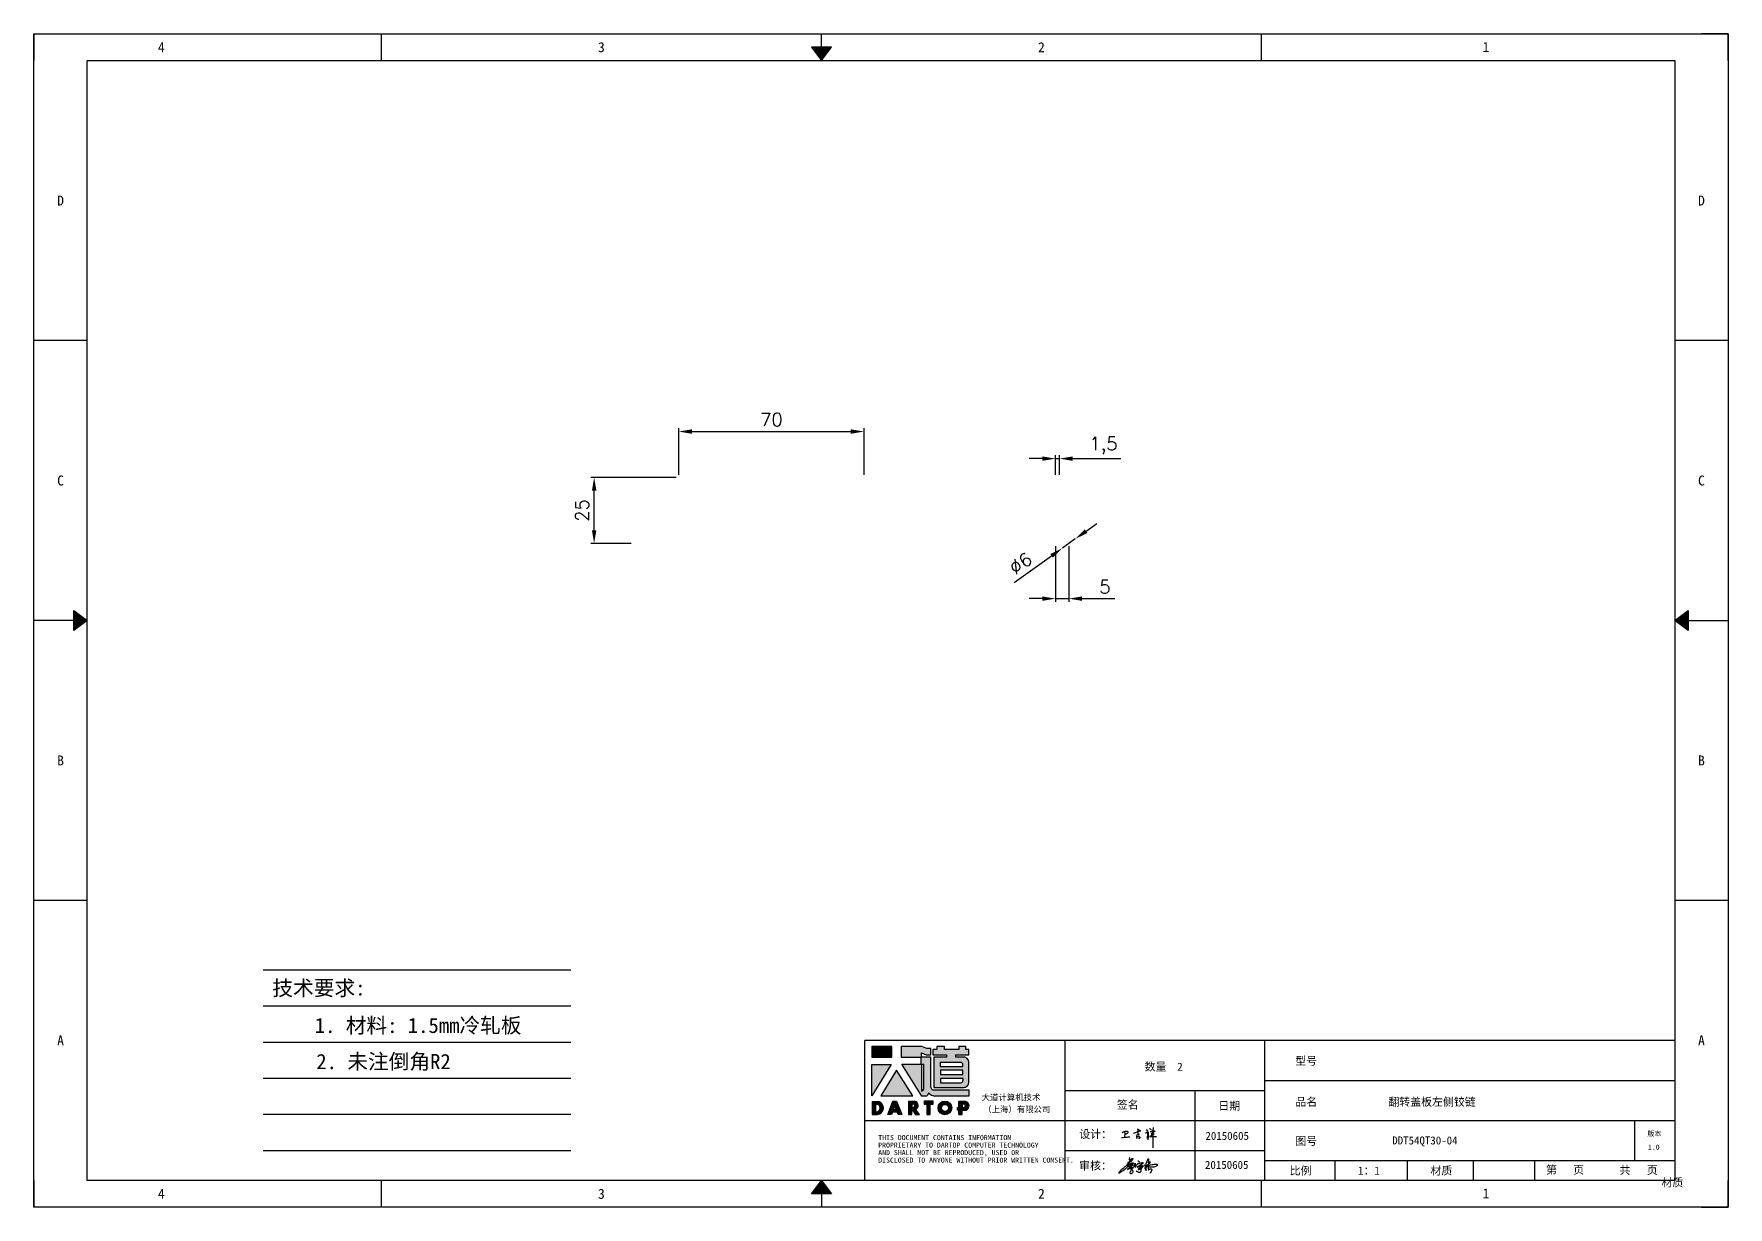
# Model space of a CAD drawing. Header units: millimetres. Extents: x 25928 to 50356, y -44172 to 20163.
# Drawn here: x 36509 to 37149, y -24390 to -23947 of the extents above; entities that cross this region are included whole.
import ezdxf
from ezdxf.enums import TextEntityAlignment as Align

# ---------------------------------------------------------------- set-up
doc = ezdxf.new("R2010")
doc.units = ezdxf.units.MM
doc.linetypes.add('DOT', pattern=[0.25, 0, -0.25])
doc.layers.add('4', color=7, linetype='Continuous')
doc.layers.add('print', color=30, linetype='Continuous')
doc.layers.add('dim', color=2, linetype='Continuous', lineweight=9)
doc.styles.add('Dartop', font='')
doc.styles.add('HZ', font='')
doc.styles.add('hzHT', font='simhei.ttf')
doc.styles.get("Standard").update_dxf_attribs({"font": 'txt', "bigfont": 'gbcbig.shx'})
doc.styles.get('Dartop').set_extended_font_data('FangSong_GB2312')
doc.styles.get('HZ').set_extended_font_data('SimSun')
doc.dimstyles.new('small', dxfattribs={"dimtxt": 5, "dimasz": 5, "dimexe": 1.25, "dimexo": 1, "dimgap": 2, "dimtad": 1, "dimtxsty": 'Standard', "dimcen": 2.5, "dimadec": 0, "dimazin": 0, "dimtfac": 1, "dimtmove": 0, "dimatfit": 3, "dimfxl": 0, "dimarcsym": 0})

# ---------------------------------------------------------------- blocks, each defined once
blk = doc.blocks.new('*D931')
at = {"layer": 'Defpoints', "color": 0}
for p in [(36897.37, -24141.26, 331.73), (36902.24, -24137.76, 331.73)]:
    blk.add_point(p, dxfattribs=at)
at = {"layer": 'dim', "color": 0, "lineweight": -2}
for p, q in [((36906.31, -24134.85), (36910.37, -24131.94)), ((36902.24, -24137.76), (36897.37, -24141.26)), ((36879.21, -24154.27), (36893.3, -24144.17))]:
    blk.add_line(p, q, dxfattribs=at)
at = {"layer": 'dim', "color": 0}
for points in [[(36905.82, -24134.17), (36906.79, -24135.53), (36902.24, -24137.76)], [(36892.82, -24143.49), (36893.79, -24144.85), (36897.37, -24141.26)]]:
    blk.add_solid(points, dxfattribs=at)
at = {"layer": 'dim', "color": 0, "insert": (36881.6, -24147.02), "char_height": 5, "attachment_point": 5, "rotation": 35.62303}
blk.add_mtext('∅6', dxfattribs=at)
blk = doc.blocks.new('*D932')
at = {"layer": 'Defpoints', "color": 0}
for p in [(36720.53, -24114.51), (36752.47, -24114.51, -10.8), (36735.47, -24139.51, -7.3)]:
    blk.add_point(p, dxfattribs=at)
at = {"layer": 'dim', "color": 0, "lineweight": -2}
for p, q in [((36751.47, -24114.51), (36719.28, -24114.51)), ((36720.53, -24134.51), (36720.53, -24119.51)), ((36734.47, -24139.51), (36719.28, -24139.51))]:
    blk.add_line(p, q, dxfattribs=at)
at = {"layer": 'dim', "color": 0}
for points in [[(36719.7, -24119.51), (36721.36, -24119.51), (36720.53, -24114.51)], [(36719.7, -24134.51), (36721.36, -24134.51), (36720.53, -24139.51)]]:
    blk.add_solid(points, dxfattribs=at)
at = {"layer": 'dim', "color": 0, "insert": (36716.03, -24127.01), "char_height": 5, "attachment_point": 5, "rotation": 90}
blk.add_mtext('25', dxfattribs=at)
blk = doc.blocks.new('*D933')
at = {"layer": 'Defpoints', "color": 0}
for p in [(36896.3, -24107.44), (36894.8, -24114.51, 248.73), (36896.3, -24114.51, 248.73)]:
    blk.add_point(p, dxfattribs=at)
at = {"layer": 'dim', "color": 0, "lineweight": -2}
for p, q in [((36889.8, -24107.44), (36884.8, -24107.44)), ((36894.8, -24113.51), (36894.8, -24106.19)), ((36894.8, -24107.44), (36896.3, -24107.44)), ((36896.3, -24113.51), (36896.3, -24106.19)), ((36901.3, -24107.44), (36919.47, -24107.44))]:
    blk.add_line(p, q, dxfattribs=at)
at = {"layer": 'dim', "color": 0}
for points in [[(36889.8, -24106.61), (36889.8, -24108.28), (36894.8, -24107.44)], [(36901.3, -24106.61), (36901.3, -24108.28), (36896.3, -24107.44)]]:
    blk.add_solid(points, dxfattribs=at)
at = {"layer": 'dim', "color": 0, "insert": (36912.89, -24102.53), "char_height": 5, "attachment_point": 5}
blk.add_mtext('1,5', dxfattribs=at)
blk = doc.blocks.new('*U862')
at = {"color": 254, "linetype": 'Continuous', "extrusion": (0, 0, -1)}
for points in [[(-17, 0.333), (-16.812, 0.25), (-17, 0.5)], [(-17, 0.333), (-17.188, 0.25), (-16.812, 0.25)], [(-17, 0.333), (-17, 0.5), (-17.188, 0.25)]]:
    blk.add_solid(points, dxfattribs=at)
blk = doc.blocks.new('*U861')
at = {"color": 254, "linetype": 'Continuous', "extrusion": (0, 0, -1)}
for points in [[(-33.167, 11), (-33, 11), (-33.25, 11.188)], [(-33.167, 11), (-33.25, 11.188), (-33.25, 10.812)], [(-33.167, 11), (-33.25, 10.812), (-33, 11)]]:
    blk.add_solid(points, dxfattribs=at)
blk = doc.blocks.new('*U863')
at = {"color": 254, "linetype": 'Continuous'}
for points in [[(17, 21.667), (17.188, 21.75), (16.812, 21.75)], [(17, 21.667), (16.812, 21.75), (17, 21.5)], [(17, 21.667), (17, 21.5), (17.188, 21.75)]]:
    blk.add_solid(points, dxfattribs=at)
blk = doc.blocks.new('*U860')
at = {"color": 254, "linetype": 'Continuous', "extrusion": (0, 0, -1)}
for points in [[(-0.833, 11), (-0.75, 10.812), (-0.75, 11.188)], [(-0.833, 11), (-0.75, 11.188), (-1, 11)], [(-0.833, 11), (-1, 11), (-0.75, 10.812)]]:
    blk.add_solid(points, dxfattribs=at)
blk = doc.blocks.new('dadao')
for p, q in [((48, 19.2), (44.9, 10.4)), ((44.9, 10.4), (51.2, 10.4)), ((51.2, 10.4), (48, 19.2))]:
    blk.add_line(p, q)
for points in [[(41.8, 121.6), (41.8, 143.7), (-0.4, 143.7), (-0.4, 121.6), (41.8, 121.6)], [(104.8, 122), (104.8, 130.3), (114.1, 126.3), (124.2, 126.3), (124.2, 139.6), (115.9, 139.6), (105.1, 143.9), (61.5, 143.9)], [(61.7, 144), (61.7, 121.3), (103.9, 121.3)], [(113.4, 38.7), (105.1, 38.7), (63, 106.5), (103.9, 106.5), (103.9, 120.9), (103.9, 121.3)], [(109.7, 53.6), (109.7, 106.2), (104.3, 106.2), (104.3, 50.4), (106.6, 50.4)], [(144.6, 94.4), (144.6, 84.8), (192, 84.8), (192, 94.1), (144.9, 94.1)], [(120.2, 45), (119.5, 45), (119.5, 44.6)], [(0, 28), (0, 0), (11.8, 0)], [(0.1, 28), (14, 28)], [(7.1, 21.8), (7.1, 6.1), (12, 6.1)], [(7.1, 21.8), (11.4, 21.8)], [(76.8, 28.2), (76.8, 0), (84.1, 0), (84.1, 11.1), (91.6, -0.1), (100.3, -0.1), (91.7, 11.1)], [(76.8, 28.2), (90.6, 28.2)], [(84, 22.7), (84, 15.3), (87.2, 15.3)], [(84, 22.7), (87.3, 22.7)], [(183.7, 0), (183.7, 9.6), (180.6, 9.6), (180.6, 14.9), (183.8, 14.9), (183.8, 28.1), (196.1, 28.1), (196.5, 28.1)], [(183.7, 0), (190.9, 0), (190.9, 9.6), (198.8, 9.6)], [(194.9, 22.3), (190.8, 22.3), (190.8, 15), (194.4, 15)]]:
    blk.add_lwpolyline(points)
blk.add_lwpolyline([(137.1, 144.2), (137.1, 137.9), (128.3, 137.9), (128.3, 126.5), (157.3, 126.5), (157.3, 121.5), (130.3, 121.5), (130.3, 57.5), (194.4, 57.5, 0.414214), (204.4, 67.5), (204.4, 111.3, 0.414214), (194.4, 121.3), (177.5, 121.3), (177.5, 126.3), (204.7, 126.3), (204.7, 137.7), (198.2, 137.7), (198.2, 143.9), (183.3, 143.9), (183.3, 138), (153, 138), (153, 144.2), (137.1, 144.2)], format="xyb", close=True)
for points in [[(104.8, 122), (123.4, 122), (123.4, 60, 0.414214), (131.4, 52), (204.8, 52), (204.8, 39.1), (131.7, 39.1)], [(144.3, 110.8), (144.3, 101.8), (192.3, 101.8), (192.3, 105.5, 0.414214), (187.3, 110.5), (144.3, 110.5)], [(144.6, 77), (144.6, 67.5), (187.6, 67.5, 0.414214), (192.6, 72.5), (192.6, 76.4), (144.6, 76.4)]]:
    blk.add_lwpolyline(points, format="xyb")
for points in [[(-0.3, 106.2), (40.4, 106.2), (-0.3, 39.7), (-0.3, 106.2)], [(51.7, 94.1), (18.4, 39.3), (86.2, 39.3)], [(43.8, 28.2), (51.8, 28.2), (62.6, -0.1), (55, -0.1), (53.2, 5), (42.9, 5), (41.1, 0), (33.6, 0)], [(110, 28.1), (110, 21.9), (116, 21.9), (116, -0.1), (123.2, -0.1), (123.2, 22), (129.2, 22), (129.2, 28.1), (110, 28.1)]]:
    blk.add_lwpolyline(points, close=True)
for radius in [14.5, 7.44]:
    blk.add_circle((154.2, 14.2), radius)
for centre, radius, start, end in [((99.2, 60.7), 12.6, 305.6399, 325.969), ((111.6, 46.7), 8.19, 282.9811, 347.6627), ((136, 61.7), 22.9, 226.7358, 259.3209), ((8.5, 13.9), 8.49, 294.2143, 69.7177), ((9.6, 14.2), 14.4, 278.6604, 72.3203), ((86.4, 19), 3.8, 282.527, 76.7196), ((88.6, 19.4), 8.95, 290.6073, 77.2124), ((193.7, 18.7), 3.8, 280.9891, 72.5513), ((195.7, 18.6), 9.51, 288.8959, 85.2442)]:
    blk.add_arc(centre, radius, start, end)
blk = doc.blocks.new('h')
for p, q in [((20768.1, -2360.9), (20773, -2359.1)), ((20769.5, -2366.9), (20769.8, -2370.6)), ((20769.8, -2370.6), (20770.9, -2378)), ((20770.9, -2378), (20771.5, -2370.6)), ((20772.4, -2369.3), (20774.9, -2367.8)), ((20773, -2359.1), (20784.1, -2355.2)), ((20773.3, -2331.8), (20775.3, -2338.7)), ((20789.1, -2340.9), (20773.5, -2331.9)), ((20775.3, -2338.7), (20775.6, -2351.2)), ((20775.6, -2351.2), (20775.5, -2357.3)), ((20782.2, -2369.2), (20780, -2377.1)), ((20780, -2377.1), (20788.3, -2371.3)), ((20780.1, -2366.4), (20780.8, -2366.4)), ((20781.9, -2367.4), (20782.2, -2369.2)), ((20845.7, -2343.5), (20848.4, -2353)), ((20848.9, -2370.3), (20847.9, -2424)), ((20848.4, -2353), (20848.9, -2370.3))]:
    blk.add_line(p, q)
for points in [[(20696.6, -2372.4, 0.002073), (20710.6, -2371.9, 0.016137), (20719.6, -2371.3, 0.008314), (20736.9, -2369.3)], [(20699.1, -2348.2, -0.029745), (20704.6, -2345.4, -0.046842), (20708.4, -2344.2, -0.00919), (20714.3, -2343, -0.018517), (20717.2, -2342.5, -0.037841), (20720.3, -2342.4, -0.039541), (20723.2, -2342.8, -0.149785), (20726, -2344.3, -0.204935), (20726.9, -2346.6, -0.074872), (20726.5, -2348.3, -0.061615), (20725.6, -2350.3, -0.034204), (20723.8, -2352.6, -0.045776), (20722.3, -2354.1, -0.054985), (20720.4, -2355.3, -0.036348), (20717.3, -2356.5, -0.067752), (20715.7, -2356.8, -0.043553), (20713.2, -2356.7)], [(20755, -2351.9, -0.024077), (20759.9, -2350.1, -0.013147), (20768.7, -2346.5, -0.00522), (20775.4, -2344.1, -0.018517), (20777.3, -2343.4, -0.008274), (20786.3, -2341, -0.039541), (20788.3, -2340.8, -0.079216), (20789.4, -2341, -0.204935)], [(20813.5, -2350.1, 0.007348), (20815.9, -2348.7, 0.008421), (20818, -2347.3, 0.009459), (20819.7, -2346.2, -0.016325), (20820.7, -2345.5, -0.173771), (20821.8, -2345.3, -0.085159), (20823.9, -2346, -0.125883), (20826, -2347.9, -0.160659), (20826.6, -2350.1, -0.010447), (20826.5, -2352.3, -0.008247), (20826.2, -2355.1, -0.002698), (20825.3, -2374, 0.001562), (20823.9, -2383.7, 0.016137)], [(20816.8, -2335, -0.053561), (20819.6, -2336.1, -0.075272), (20821.3, -2337.3, -0.005295), (20822.5, -2338.5, -0.009337), (20823.1, -2339.1, -0.026146), (20823.7, -2339.8, -0.016644), (20824.5, -2340.9)], [(20832.1, -2329.2, -0.053561), (20834.9, -2330.3, -0.075272), (20836.7, -2331.5, -0.005295), (20837.8, -2332.6, -0.009337), (20838.5, -2333.3, -0.026146), (20839, -2334, -0.016644), (20839.8, -2335.1)], [(20836, -2343.7, -0.02797), (20842.1, -2342.6, -0.048868), (20845.6, -2342.2, -0.00919), (20851.1, -2341.4, -0.018517), (20853.9, -2341.1, -0.037841), (20856.7, -2341.2, -0.039541), (20859.4, -2341.6, -0.018282), (20840.6, -2354.7, -0.000937)], [(20847.6, -2340.2, 0.021784), (20849.6, -2335.9, 0.028296), (20850.8, -2332.4, 0.008136), (20851.9, -2328.2, 0.028913), (20852.2, -2327, 0.08193), (20852.1, -2325.9, 0.075058), (20851.7, -2324.7, 0.275043)]]:
    blk.add_lwpolyline(points, format="xyb")
for points in [[(20711.3, -2343.5), (20711.3, -2343.5), (20711.5, -2355.8), (20710.7, -2368), (20710.6, -2371.9)], [(20821.5, -2350.6), (20822.4, -2359.2), (20822.2, -2364.9), (20821.7, -2369), (20821.3, -2376.3), (20823.6, -2368.5), (20827.2, -2366.3), (20829.5, -2366.3)], [(20840.6, -2354.7), (20850, -2354.7), (20855, -2354.3), (20845.9, -2361.1), (20840.5, -2364), (20833, -2367.5), (20863.2, -2367.4), (20865.9, -2367.3)]]:
    blk.add_lwpolyline(points)
for centre, radius, start, end in [((20773.7, -2371.2), 2.3, 121.9907, 163.60158), ((20787.5, -2406), 40.3, 100.61827, 108.24823), ((20780.8, -2367.6), 1.15, 9.4675, 90)]:
    blk.add_arc(centre, radius, start, end)
blk = doc.blocks.new('CAIYUQIANG')
for p, q in [((27648.2, -25062.5), (27649.9, -25061)), ((27649.9, -25061), (27651.9, -25059.4)), ((27651.9, -25059.4), (27654.7, -25057.2)), ((27654.7, -25057.2), (27656.5, -25055.9)), ((27656.5, -25055.9), (27658.3, -25054.6)), ((27659.8, -25060.4), (27656.6, -25063.3)), ((27658.3, -25054.6), (27659.6, -25053.7)), ((27659.6, -25053.7), (27662.2, -25052.1)), ((27660.6, -25059.8), (27659.8, -25060.4)), ((27663.6, -25056.9), (27660.6, -25059.8)), ((27662.2, -25052.1), (27664.9, -25050.5)), ((27662.9, -25048.8), (27669.7, -25045.8)), ((27663.2, -25048.6), (27662.9, -25048.8)), ((27663.6, -25048.1), (27663.2, -25048.6)), ((27665.3, -25046.6), (27663.6, -25048.1)), ((27666.3, -25053.5), (27663.6, -25056.9)), ((27664.9, -25050.5), (27668.5, -25048.7)), ((27667.5, -25060.4), (27664.9, -25062)), ((27667.4, -25044.9), (27665.3, -25046.6)), ((27675.7, -25037.4), (27665.9, -25043)), ((27665.9, -25043), (27677.3, -25038.1)), ((27668.2, -25051.4), (27666.3, -25053.5)), ((27670.6, -25042.2), (27667.4, -25044.9)), ((27670.3, -25058.4), (27667.5, -25060.4)), ((27667.7, -25061.6), (27670.5, -25060.2)), ((27670.9, -25048.6), (27668.2, -25051.4)), ((27668.5, -25048.7), (27673.6, -25046.3)), ((27668.6, -25056), (27674.9, -25053.6)), ((27672.1, -25054.2), (27668.6, -25056)), ((27670.4, -25028.6), (27669.5, -25034.5)), ((27669.5, -25034.5), (27670.5, -25036.5)), ((27669.7, -25045.8), (27671.3, -25045.2)), ((27672, -25057.1), (27670.3, -25058.4)), ((27670.5, -25036.5), (27674.7, -25033.4)), ((27670.5, -25060.2), (27673.3, -25059)), ((27677.3, -25038.1), (27670.6, -25042.2)), ((27671.5, -25047.3), (27670.9, -25048.6)), ((27671.2, -25051), (27679.4, -25049.8)), ((27674.1, -25050.1), (27671.2, -25051)), ((27671.3, -25045.2), (27672.1, -25045.7)), ((27672.1, -25046.2), (27671.5, -25047.3)), ((27672.5, -25060.1), (27671.9, -25060.4)), ((27671.9, -25060.4), (27674.3, -25061.5)), ((27673.8, -25055.8), (27672, -25057.1)), ((27672.1, -25045.7), (27672.1, -25046.2)), ((27675.9, -25052.3), (27672.1, -25054.2)), ((27673.8, -25059.6), (27672.5, -25060.1)), ((27673.3, -25059), (27675.5, -25058)), ((27673.6, -25046.3), (27677.4, -25044.5)), ((27676.2, -25054), (27673.8, -25055.8)), ((27675.2, -25059.1), (27673.8, -25059.6)), ((27676.5, -25048.8), (27674.1, -25050.1)), ((27674.7, -25033.4), (27678, -25031.9)), ((27674.9, -25053.6), (27676.8, -25053.2)), ((27677.8, -25058), (27675.2, -25059.1)), ((27675.5, -25058), (27677.9, -25056.9)), ((27679.9, -25033), (27675.7, -25037.4)), ((27678.6, -25051.7), (27675.9, -25052.3)), ((27677.2, -25053.4), (27676.2, -25054)), ((27679.1, -25047.4), (27676.5, -25048.8)), ((27676.8, -25053.2), (27677.2, -25053.4)), ((27677.4, -25044.5), (27680, -25043.8)), ((27677.5, -25061.9), (27679.6, -25059.6)), ((27679, -25057.7), (27677.8, -25058)), ((27677.9, -25056.9), (27680, -25056.9)), ((27678, -25031.9), (27679.7, -25031.6)), ((27683.3, -25050.5), (27678.6, -25051.7)), ((27680, -25057.5), (27679, -25057.7)), ((27680.6, -25045.9), (27679.1, -25047.4)), ((27679.4, -25049.8), (27681.5, -25049.6)), ((27679.6, -25059.6), (27680.6, -25058.4)), ((27679.7, -25031.6), (27680.1, -25032.2)), ((27680.1, -25032.2), (27679.9, -25033)), ((27680, -25043.8), (27681.2, -25043.8)), ((27680, -25056.9), (27680.5, -25057.1)), ((27680.5, -25057.1), (27680, -25057.5)), ((27681.2, -25044.7), (27680.6, -25045.9)), ((27680.6, -25058.4), (27681.3, -25057.6)), ((27681.2, -25043.8), (27681.2, -25044.7)), ((27681.3, -25057.6), (27682.9, -25055.7)), ((27681.5, -25049.6), (27682.7, -25049.7)), ((27682.7, -25049.7), (27683.3, -25050.5)), ((27682.9, -25055.7), (27683.9, -25054.7)), ((27683.9, -25054.7), (27684.6, -25054)), ((27684.6, -25054), (27685.6, -25053.1)), ((27685.6, -25053.1), (27686, -25048.7)), ((27686, -25048.7), (27686.1, -25046.8)), ((27686.1, -25046.8), (27686.2, -25045.4)), ((27686.2, -25045.4), (27686.3, -25045)), ((27686.3, -25045), (27686.6, -25045)), ((27686.6, -25045), (27686.7, -25045.1)), ((27686.7, -25045.1), (27686.9, -25049.2)), ((27686.9, -25049.2), (27686.9, -25051.7)), ((27686.9, -25051.7), (27686.9, -25054.8)), ((27686.9, -25054.8), (27686.9, -25055.8)), ((27686.9, -25055.8), (27687, -25056.5)), ((27687, -25056.5), (27687.2, -25056.9)), ((27687.2, -25056.9), (27687.5, -25056.9)), ((27687.5, -25056.9), (27687.8, -25056.5)), ((27687.8, -25056.5), (27688, -25055.9)), ((27688, -25055.9), (27688.6, -25054.6)), ((27688.6, -25054.6), (27689.1, -25053.3)), ((27689.1, -25053.3), (27689.5, -25052.1)), ((27689.5, -25052.1), (27690.2, -25050.1)), ((27690.2, -25050.1), (27690.5, -25049.4)), ((27690.5, -25049.4), (27691.2, -25048.7)), ((27691.2, -25048.7), (27693.8, -25046.9)), ((27692.5, -25055.7), (27691.9, -25055.8)), ((27691.9, -25055.8), (27691.9, -25056.2)), ((27691.9, -25056.2), (27693.4, -25056.2)), ((27693.9, -25055.2), (27692.5, -25055.7)), ((27693.4, -25056.2), (27695.2, -25055.9)), ((27693.8, -25046.9), (27694.7, -25046.4)), ((27697.3, -25053.7), (27693.9, -25055.2)), ((27694.7, -25046.4), (27695.8, -25045.9)), ((27695.2, -25055.9), (27696.4, -25055.5)), ((27696.5, -25061.2), (27695.5, -25062.1)), ((27695.8, -25045.9), (27698.2, -25045)), ((27696.4, -25055.5), (27698.6, -25054.5)), ((27698, -25059.9), (27696.5, -25061.2)), ((27700.1, -25052.2), (27697.3, -25053.7)), ((27700.7, -25057.4), (27698, -25059.9)), ((27698.2, -25045), (27699.9, -25044.7)), ((27698.6, -25054.5), (27700.1, -25053.8)), ((27698.7, -25062.4), (27701.9, -25060.7)), ((27699.9, -25044.7), (27702.8, -25044)), ((27703.1, -25050.1), (27700.1, -25052.2)), ((27700.1, -25053.8), (27701.4, -25053.2)), ((27703.2, -25055.4), (27700.7, -25057.4)), ((27701.4, -25053.2), (27703, -25052.5)), ((27701.9, -25060.7), (27705, -25058.6)), ((27702.8, -25044), (27704.8, -25043.7)), ((27703, -25052.5), (27704.6, -25051.8)), ((27703.4, -25059.2), (27703, -25063.9)), ((27705.3, -25048.2), (27703.1, -25050.1)), ((27705.1, -25053.8), (27703.2, -25055.4)), ((27703.5, -25058.1), (27703.4, -25059.2)), ((27703.9, -25057), (27703.5, -25058.1)), ((27704.3, -25056.3), (27703.9, -25057)), ((27704.9, -25055.3), (27704.3, -25056.3)), ((27704.6, -25051.8), (27705.9, -25051.1)), ((27704.8, -25043.7), (27707, -25043.4)), ((27705.1, -25055), (27704.9, -25055.3)), ((27705, -25058.6), (27706.4, -25057.7)), ((27706, -25052.8), (27705.1, -25053.8)), ((27706.3, -25055), (27705.1, -25055)), ((27708, -25045.9), (27705.3, -25048.2)), ((27705.9, -25051.1), (27706.4, -25051.1)), ((27706.6, -25051.6), (27706, -25052.8)), ((27706.8, -25055.3), (27706.3, -25055)), ((27706.4, -25051.1), (27706.6, -25051.6)), ((27706.4, -25057.7), (27707.4, -25057)), ((27707.5, -25055.8), (27706.8, -25055.3)), ((27707, -25043.4), (27708, -25043.4)), ((27707.4, -25057), (27707.8, -25056.8)), ((27707.8, -25056.8), (27707.5, -25055.8)), ((27708, -25043.4), (27709, -25043.5)), ((27710.1, -25044), (27708, -25045.9)), ((27709, -25043.5), (27709.7, -25043.8)), ((27709.7, -25043.8), (27710.1, -25044)), ((27710, -25054.2), (27711.2, -25052.7)), ((27711.2, -25052.7), (27712.6, -25051.4)), ((27712.6, -25051.4), (27713.4, -25050.9)), ((27713.4, -25050.9), (27714.2, -25050.8)), ((27713.7, -25060.6), (27714.5, -25059.1)), ((27714, -25059.3), (27713.7, -25060.1)), ((27713.7, -25060.1), (27713.7, -25060.6)), ((27714.3, -25058.6), (27714, -25059.3)), ((27714.2, -25050.8), (27715, -25050.8)), ((27715, -25056.9), (27714.3, -25058.6)), ((27714.5, -25059.1), (27715.1, -25058.3)), ((27715, -25050.8), (27715.4, -25050.8)), ((27715.5, -25055.4), (27715, -25056.9)), ((27715.1, -25058.3), (27715.6, -25057.9)), ((27715.4, -25050.8), (27715.6, -25051)), ((27715.9, -25053.9), (27715.5, -25055.4)), ((27715.6, -25051), (27715.8, -25051.2)), ((27715.6, -25057.9), (27716.2, -25057.8)), ((27715.8, -25051.2), (27715.9, -25051.2)), ((27715.9, -25051.2), (27716, -25051.4)), ((27716, -25053.3), (27715.9, -25053.9)), ((27716, -25051.4), (27716, -25051.4)), ((27716, -25051.4), (27716, -25051.5)), ((27716, -25051.5), (27716.1, -25051.6)), ((27716.1, -25052.4), (27716, -25053.3)), ((27716.1, -25051.6), (27716.1, -25051.8)), ((27716.1, -25051.8), (27716.1, -25052.4)), ((27716.2, -25057.8), (27716.9, -25057.9)), ((27716.8, -25062.6), (27717, -25060.1)), ((27716.9, -25057.9), (27717.2, -25058.1)), ((27717, -25060.1), (27717.1, -25058.6)), ((27717.1, -25058.6), (27717.2, -25057.5)), ((27717.2, -25057.5), (27717.7, -25052.4)), ((27717.2, -25058.1), (27717.6, -25058.7)), ((27717.6, -25058.7), (27717.6, -25060.8)), ((27717.6, -25060.8), (27717.6, -25062.5)), ((27717.7, -25050), (27718.5, -25046)), ((27717.7, -25052.4), (27717.7, -25050)), ((27718.5, -25046), (27720.2, -25040.9)), ((27719, -25056.7), (27720.6, -25055.2)), ((27719, -25056.7), (27720.6, -25055.4)), ((27720.6, -25055.4), (27719, -25056.7)), ((27719.4, -25056.1), (27719, -25056.7)), ((27720.3, -25054.8), (27719.4, -25056.1)), ((27720.2, -25040.9), (27720.7, -25039.5)), ((27721, -25053.7), (27720.3, -25054.8)), ((27720.6, -25055.2), (27721.9, -25054.1)), ((27720.7, -25039.5), (27721.2, -25038)), ((27722.6, -25051.2), (27721, -25053.7)), ((27721.2, -25038), (27721.6, -25036.6)), ((27721.6, -25036.6), (27722.4, -25034.9)), ((27721.8, -25052.4), (27722.1, -25051.2)), ((27721.9, -25054.1), (27721.8, -25052.4)), ((27721.9, -25054.1), (27723.5, -25052.8)), ((27722.2, -25054.5), (27721.9, -25054.1)), ((27722.1, -25051.2), (27722.6, -25049.3)), ((27723.2, -25055.7), (27722.2, -25054.5)), ((27722.4, -25034.9), (27723.3, -25033.3)), ((27722.6, -25049.3), (27723.4, -25048.2)), ((27723.9, -25049.1), (27722.6, -25051.2)), ((27725.1, -25056.1), (27723.2, -25055.7)), ((27723.3, -25033.3), (27723.8, -25032.7)), ((27723.4, -25048.2), (27724, -25048.2)), ((27723.5, -25052.8), (27725.7, -25051.8)), ((27723.8, -25032.7), (27724.4, -25032.7)), ((27724.9, -25047.9), (27723.9, -25049.1)), ((27724.2, -25041.9), (27724, -25042.9)), ((27724, -25042.9), (27724, -25043.8)), ((27724, -25043.8), (27724.5, -25044.5)), ((27724, -25048.2), (27725, -25049.3)), ((27724.3, -25057.3), (27724.1, -25059.8)), ((27724.1, -25059.8), (27724.2, -25062.5)), ((27724.7, -25038.7), (27724.2, -25041.9)), ((27724.8, -25054.3), (27724.3, -25057.3)), ((27724.3, -25057.3), (27724.3, -25057.3)), ((27724.4, -25032.7), (27724.8, -25033.4)), ((27724.5, -25044.5), (27724.9, -25044.1)), ((27726, -25051.7), (27724.6, -25052.3)), ((27724.6, -25052.3), (27724.8, -25054.3)), ((27724.9, -25037.3), (27724.7, -25038.7)), ((27724.8, -25033.4), (27725.1, -25034.5)), ((27725.1, -25035.4), (27724.9, -25037.3)), ((27724.9, -25044.1), (27726.2, -25043.2)), ((27726.1, -25047), (27724.9, -25047.9)), ((27725, -25049.3), (27726, -25051.7)), ((27725.1, -25034.5), (27725.1, -25035.4)), ((27728.6, -25056.9), (27725.1, -25056.1)), ((27725.7, -25051.8), (27728.1, -25050.8)), ((27727.7, -25045.8), (27726.1, -25047)), ((27726.2, -25043.2), (27727.3, -25042.5)), ((27727.3, -25042.5), (27728.7, -25041.6)), ((27728.8, -25044.9), (27727.7, -25045.8)), ((27728.1, -25050.8), (27730.4, -25049.9)), ((27731.5, -25056.9), (27728.6, -25056.9)), ((27728.7, -25041.6), (27729.4, -25041.6)), ((27729.8, -25043.2), (27728.8, -25044.9)), ((27729.4, -25041.6), (27729.8, -25042.2)), ((27729.8, -25042.2), (27729.8, -25043.2)), ((27730.4, -25049.9), (27734.3, -25049)), ((27734.6, -25056.9), (27731.5, -25056.9)), ((27734.3, -25049), (27736.4, -25048.5)), ((27736.4, -25056.9), (27734.6, -25056.9)), ((27736.4, -25048.5), (27738, -25048.5)), ((27737.5, -25056.9), (27736.4, -25056.9)), ((27739.9, -25056.2), (27737.5, -25056.9)), ((27738, -25048.5), (27741.4, -25048.2)), ((27742.8, -25055.5), (27739.9, -25056.2)), ((27741.4, -25048.2), (27743.3, -25048.1)), ((27745.3, -25054.8), (27742.8, -25055.5)), ((27743.3, -25048.1), (27745.9, -25048.1)), ((27747, -25053.9), (27745.3, -25054.8)), ((27745.9, -25048.1), (27747.9, -25048.3)), ((27749, -25052.8), (27747, -25053.9)), ((27747.9, -25048.3), (27749.6, -25048.7)), ((27749.8, -25051.7), (27749, -25052.8)), ((27749.6, -25048.7), (27750.5, -25049.8)), ((27750.6, -25050.8), (27749.8, -25051.7)), ((27750.5, -25049.8), (27750.6, -25050.8)), ((27639.2, -25074.1), (27639.8, -25072.4)), ((27640.1, -25074.1), (27639.2, -25074.1)), ((27639.8, -25072.4), (27641, -25070.5)), ((27641.8, -25073.4), (27640.1, -25074.1)), ((27641, -25070.5), (27642.4, -25068.7)), ((27643.4, -25072.1), (27641.8, -25073.4)), ((27642.4, -25068.7), (27644.1, -25066.6)), ((27645.7, -25070.6), (27643.4, -25072.1)), ((27644.1, -25066.6), (27646.1, -25064.4)), ((27649.4, -25068), (27645.7, -25070.6)), ((27646.1, -25064.4), (27648.2, -25062.5)), ((27653.3, -25065.6), (27649.4, -25068)), ((27656.6, -25063.3), (27653.3, -25065.6)), ((27664.9, -25062.9), (27667.7, -25061.6)), ((27664.9, -25062), (27664.9, -25062.9)), ((27672.7, -25072.4), (27673.6, -25068.9)), ((27672.7, -25073.7), (27672.7, -25072.4)), ((27672.9, -25074.4), (27672.7, -25073.7)), ((27673.5, -25075.1), (27672.9, -25074.4)), ((27674.1, -25075.4), (27673.5, -25075.1)), ((27673.6, -25068.9), (27674.3, -25066.8)), ((27675, -25075.4), (27674.1, -25075.4)), ((27674.3, -25061.5), (27677.2, -25063.7)), ((27674.3, -25066.8), (27675.3, -25065)), ((27676.4, -25074.9), (27675, -25075.4)), ((27675.3, -25065), (27676.4, -25063.4)), ((27676.4, -25063.4), (27677.5, -25061.9)), ((27677.2, -25074.4), (27676.4, -25074.9)), ((27677.2, -25063.7), (27678.8, -25065.4)), ((27678.3, -25073.5), (27677.2, -25074.4)), ((27679.1, -25072.5), (27678.3, -25073.5)), ((27678.8, -25065.4), (27679.4, -25066.6)), ((27679.8, -25071), (27679.1, -25072.5)), ((27679.4, -25066.6), (27679.9, -25067.9)), ((27680, -25070), (27679.8, -25071)), ((27679.9, -25067.9), (27680, -25069)), ((27680, -25069), (27680, -25070)), ((27691, -25067.9), (27690.7, -25067.5)), ((27691.8, -25068.5), (27691, -25067.9)), ((27692.9, -25069.4), (27691.8, -25068.5)), ((27694, -25070.3), (27692.9, -25069.4)), ((27695.5, -25070.9), (27694, -25070.3)), ((27695.5, -25062.1), (27695, -25062.5)), ((27695, -25062.5), (27695, -25062.8)), ((27695, -25062.8), (27695.4, -25063)), ((27695.4, -25063), (27696.6, -25063)), ((27697.1, -25071.4), (27695.5, -25070.9)), ((27696.6, -25063), (27698.7, -25062.4)), ((27699, -25071.4), (27697.1, -25071.4)), ((27700.5, -25071.4), (27699, -25071.4)), ((27701.7, -25070.7), (27700.5, -25071.4)), ((27702.4, -25068.8), (27701.7, -25070.7)), ((27702.9, -25065), (27702.4, -25068.8)), ((27703, -25063.9), (27702.9, -25065)), ((27716.6, -25063.7), (27716.8, -25062.6)), ((27716.6, -25064.9), (27716.6, -25063.7)), ((27717, -25065.4), (27716.6, -25064.9)), ((27718.3, -25066.4), (27717, -25065.4)), ((27717.6, -25062.5), (27717.7, -25064.3)), ((27717.7, -25064.3), (27717.7, -25065.5)), ((27717.7, -25065.5), (27718.3, -25066.4)), ((27724.2, -25062.5), (27724.5, -25063.9)), ((27724.5, -25063.9), (27726.1, -25063.8)), ((27726.1, -25063.8), (27727.2, -25062.4)), ((27727.2, -25062.4), (27728.7, -25061.7)), ((27728.7, -25061.7), (27730.6, -25061.7)), ((27729.9, -25073.7), (27728.8, -25073.7)), ((27730.7, -25072), (27729.9, -25073.7)), ((27730.6, -25061.7), (27732.5, -25061.7)), ((27732.4, -25068.5), (27730.7, -25072)), ((27733.1, -25067), (27732.4, -25068.5)), ((27732.5, -25061.7), (27734, -25062.9)), ((27734, -25064.2), (27733.1, -25067)), ((27734, -25062.9), (27734, -25064.2))]:
    blk.add_line(p, q)
blk.add_lwpolyline([(27694.2, -25038.4, -0.053561), (27695.8, -25039, -0.075272), (27696.8, -25039.7, -0.005295), (27697.5, -25040.4, -0.009337), (27697.9, -25040.8, -0.026146), (27698.2, -25041.2, -0.016644), (27698.7, -25041.9)], format="xyb")
blk = doc.blocks.new('*D948')
at = {"layer": 'Defpoints', "color": 0}
for p in [(36822.47, -24097.21), (36752.47, -24114.51), (36822.47, -24114.51)]:
    blk.add_point(p, dxfattribs=at)
at = {"layer": 'dim', "color": 0, "lineweight": -2}
for p, q in [((36752.47, -24113.51), (36752.47, -24095.96)), ((36757.47, -24097.21), (36817.47, -24097.21)), ((36822.47, -24113.51), (36822.47, -24095.96))]:
    blk.add_line(p, q, dxfattribs=at)
at = {"layer": 'dim', "color": 0}
for points in [[(36757.47, -24096.38), (36757.47, -24098.04), (36752.47, -24097.21)], [(36817.47, -24096.38), (36817.47, -24098.04), (36822.47, -24097.21)]]:
    blk.add_solid(points, dxfattribs=at)
at = {"layer": 'dim', "color": 0, "insert": (36787.47, -24092.71), "char_height": 5, "attachment_point": 5}
blk.add_mtext('70', dxfattribs=at)
blk = doc.blocks.new('*D949')
at = {"layer": 'Defpoints', "color": 0}
for p in [(36894.8, -24139.51), (36899.8, -24139.51, 4), (36899.8, -24160.33)]:
    blk.add_point(p, dxfattribs=at)
at = {"layer": 'dim', "color": 0, "lineweight": -2}
for p, q in [((36894.8, -24140.51), (36894.8, -24161.58)), ((36899.8, -24140.51), (36899.8, -24161.58)), ((36889.8, -24160.33), (36884.8, -24160.33)), ((36894.8, -24160.33), (36899.8, -24160.33)), ((36904.8, -24160.33), (36917.14, -24160.33))]:
    blk.add_line(p, q, dxfattribs=at)
at = {"layer": 'dim', "color": 0}
for points in [[(36889.8, -24159.49), (36889.8, -24161.16), (36894.8, -24160.33)], [(36904.8, -24159.49), (36904.8, -24161.16), (36899.8, -24160.33)]]:
    blk.add_solid(points, dxfattribs=at)
at = {"layer": 'dim', "color": 0, "insert": (36913.47, -24155.83), "char_height": 5, "attachment_point": 5}
blk.add_mtext('5', dxfattribs=at)

msp = doc.modelspace()

# ---------------------------------------------------------------- hatches: boundary and pattern name
for points in [[(36832.956, -24329.557), (36825.423, -24329.557), (36825.423, -24333.493), (36832.956, -24333.493)], [(36832.714, -24336.247), (36825.443, -24336.247), (36825.443, -24348.118)], [(36834.729, -24338.401), (36828.786, -24348.197), (36840.889, -24348.197)], [(36848.574, -24350.202), (36845.134, -24350.202), (36845.134, -24351.293), (36846.207, -24351.293), (36846.207, -24355.225), (36847.492, -24355.225), (36847.492, -24351.29), (36848.574, -24351.29)]]:
    msp.add_hatch(color=0).paths.add_polyline_path(points)
h = msp.add_hatch(color=0)
h.paths.add_polyline_path([(36844.215, -24331.949), (36845.878, -24332.667), (36847.675, -24332.667), (36847.675, -24330.288), (36846.192, -24330.288), (36844.26, -24329.525), (36836.516, -24329.525), (36836.516, -24333.549), (36844.051, -24333.549), (36844.051, -24333.63), (36844.051, -24336.202), (36836.744, -24336.202), (36844.259, -24348.296), (36845.747, -24348.296, 0.2793748), (36846.834, -24347.239), (36846.834, -24347.184), (36846.965, -24347.184, 0.1431454), (36849.014, -24348.226), (36862.072, -24348.226), (36862.072, -24345.933), (36848.958, -24345.933, -0.4142136), (36847.53, -24344.504), (36847.53, -24333.421), (36844.215, -24333.421)])
h.paths.add_polyline_path([(36844.127, -24336.253), (36845.084, -24336.253), (36845.084, -24345.64, -0.0889357), (36844.529, -24346.211), (36844.123, -24346.211)], flags=16)
h = msp.add_hatch(color=0)
h.paths.add_polyline_path([(36862.05, -24330.621), (36860.888, -24330.621), (36860.888, -24329.516), (36858.232, -24329.516), (36858.232, -24330.566), (36852.81, -24330.566), (36852.81, -24329.461), (36849.971, -24329.461), (36849.971, -24330.586), (36848.402, -24330.586), (36848.402, -24332.624), (36853.58, -24332.624), (36853.58, -24333.525), (36848.755, -24333.525), (36848.755, -24344.935), (36860.209, -24344.935, 0.4142136), (36861.994, -24343.149), (36861.994, -24335.336, 0.4142136), (36860.209, -24333.55), (36857.181, -24333.55), (36857.181, -24332.666), (36862.05, -24332.666)])
h.paths.add_polyline_path([(36858.944, -24335.484, -0.4142136), (36859.837, -24336.377), (36859.837, -24337.032), (36851.261, -24337.032), (36851.261, -24335.484)], flags=16)
h.paths.add_polyline_path([(36859.781, -24338.414), (36859.781, -24340.072), (36851.316, -24340.072), (36851.316, -24338.414)], flags=16)
h.paths.add_polyline_path([(36859.892, -24341.564), (36859.892, -24342.274, -0.4142136), (36858.999, -24343.166), (36851.316, -24343.166), (36851.316, -24341.564)], flags=16)
h = msp.add_hatch(color=0)
h.paths.add_polyline_path([(36827.991, -24350.22), (36825.496, -24350.22), (36825.496, -24355.21), (36827.597, -24355.21, 0.7930159)])
h.paths.add_polyline_path([(36827.634, -24354.118), (36826.762, -24354.118), (36826.762, -24351.313), (36827.538, -24351.313, -0.6713609)], flags=16)
h = msp.add_hatch(color=0)
h.paths.add_polyline_path([(36834.748, -24350.179), (36833.325, -24350.179), (36831.494, -24355.216), (36832.842, -24355.216), (36833.16, -24354.323), (36834.987, -24354.323), (36835.311, -24355.227), (36836.67, -24355.227)])
h.paths.add_polyline_path([(36834.637, -24353.361), (36833.506, -24353.361), (36834.061, -24351.778)], flags=16)
h = msp.add_hatch(color=0)
h.paths.add_polyline_path([(36841.668, -24350.182), (36839.214, -24350.182), (36839.214, -24355.219), (36840.511, -24355.219), (36840.511, -24353.222), (36841.843, -24355.237), (36843.41, -24355.237), (36841.876, -24353.235, 0.7440549)])
h.paths.add_polyline_path([(36840.499, -24352.477), (36840.499, -24351.154), (36841.078, -24351.154, -0.796809), (36841.07, -24352.477)], flags=16)
h = msp.add_hatch(color=0)
h.paths.add_polyline_path([(36850.443, -24352.682, 1), (36855.615, -24352.682, 1)])
h.paths.add_polyline_path([(36854.358, -24352.682, -1), (36851.701, -24352.682, -1)], flags=16)
h = msp.add_hatch(color=0)
h.paths.add_polyline_path([(36860.575, -24350.194), (36860.501, -24350.194), (36858.314, -24350.194), (36858.314, -24352.545), (36857.734, -24352.545), (36857.734, -24353.499), (36858.305, -24353.499), (36858.305, -24355.21), (36859.581, -24355.21), (36859.581, -24353.492), (36860.984, -24353.492, 0.8123038)])
h.paths.add_polyline_path([(36859.562, -24352.538), (36859.562, -24351.223), (36860.289, -24351.223, -0.7782134), (36860.215, -24352.538)], flags=16)

# ---------------------------------------------------------------- linework, layer by layer
at = {"color": 0, "linetype": 'DOT'}
for p, q in [((36508.932, -23946.999), (37138.725, -23946.999)), ((36508.932, -24380.096), (36508.932, -23957.071)), ((37148.797, -23957.071), (37148.797, -24380.096)), ((37138.725, -24390.168), (36508.932, -24390.168))]:
    msp.add_line(p, q, dxfattribs=at)
at = {"color": 0}
for p, q in [((36508.932, -23946.999), (36508.932, -23957.071)), ((36640.161, -23957.071), (36640.161, -23946.999)), ((36806.349, -23952.035), (36806.349, -23946.999)), ((36972.537, -23957.071), (36972.537, -23946.999)), ((37148.797, -23946.999), (37138.725, -23946.999)), ((37148.797, -23957.071), (37148.797, -23946.999)), ((36529.076, -24380.096), (36529.076, -23957.071)), ((36529.076, -23957.071), (37128.653, -23957.071)), ((37128.653, -23957.071), (37128.653, -24380.096)), ((36529.076, -24062.827), (36508.932, -24062.827)), ((37148.797, -24062.827), (37128.653, -24062.827)), ((36524.04, -24168.583), (36508.932, -24168.583)), ((37133.689, -24168.583), (37148.797, -24168.583)), ((36529.076, -24274.34), (36508.932, -24274.34)), ((37148.797, -24274.34), (37128.653, -24274.34)), ((37128.653, -24327.218), (36822.716, -24327.218)), ((36822.716, -24380.096), (36822.716, -24327.218)), ((36898.256, -24327.218), (36898.256, -24380.096)), ((36973.796, -24380.096), (36973.796, -24327.218)), ((36898.256, -24346.103), (36973.796, -24346.103)), ((36947.357, -24346.103), (36947.357, -24380.096)), ((36973.796, -24342.326), (37128.653, -24342.326)), ((36822.716, -24357.434), (36898.256, -24357.434)), ((36898.256, -24357.434), (37128.653, -24357.434)), ((37113.545, -24372.542), (37113.545, -24357.434)), ((36898.256, -24368.765), (36973.796, -24368.765)), ((36973.796, -24372.542), (37128.653, -24372.542)), ((37000.373, -24380.096), (37000.373, -24372.542)), ((37027.762, -24380.096), (37027.762, -24372.542)), ((37052.662, -24380.096), (37052.662, -24372.542)), ((37075.775, -24380.096), (37075.775, -24372.542)), ((36508.932, -24380.096), (36508.932, -24390.168)), ((37128.653, -24380.096), (36529.076, -24380.096)), ((36640.161, -24390.168), (36640.161, -24380.096)), ((36806.349, -24385.132), (36806.349, -24390.168)), ((36972.537, -24390.168), (36972.537, -24380.096)), ((37148.797, -24390.168), (37148.797, -24380.096)), ((37138.725, -24390.168), (37148.797, -24390.168))]:
    msp.add_line(p, q, dxfattribs=at)
for points in [[(36806.349, -23957.071), (36810.126, -23952.035), (36802.572, -23952.035), (36806.349, -23957.071)], [(36529.076, -24168.583), (36524.04, -24172.36), (36524.04, -24164.806), (36529.076, -24168.583)], [(37128.653, -24168.583), (37133.689, -24164.806), (37133.689, -24172.36), (37128.653, -24168.583)], [(36806.349, -24380.096), (36810.126, -24385.132), (36802.572, -24385.132), (36806.349, -24380.096)]]:
    msp.add_lwpolyline(points, close=True, dxfattribs=at)
at = {"layer": 'Defpoints'}
for p, q in [((36595.476, -24300.509), (36711.735, -24300.509)), ((36595.476, -24314.159), (36711.735, -24314.159)), ((36595.476, -24314.159), (36711.735, -24314.159)), ((36595.476, -24327.809), (36711.735, -24327.809)), ((36595.476, -24341.459), (36711.735, -24341.459)), ((36595.476, -24355.109), (36711.735, -24355.109)), ((36595.476, -24368.759), (36711.735, -24368.759))]:
    msp.add_line(p, q, dxfattribs=at)
at = {"layer": 'print'}
msp.add_lwpolyline([(36508.932, -23946.999), (37148.797, -23946.999), (37148.797, -24390.168), (36508.932, -24390.168)], close=True, dxfattribs=at)

# ---------------------------------------------------------------- block references
at = {"color": 0, "linetype": 'Continuous', "xscale": 20.14402654906928, "yscale": 20.14402654921842, "zscale": 20.14402654921862}
for name, p in [('*U863', (36463.901, -24390.168)), ('*U860', (36508.932, -24390.168)), ('*U861', (36463.901, -24390.168)), ('*U862', (36463.901, -24390.168))]:
    msp.add_blockref(name, p, dxfattribs=at)
at = {"color": 0}
for name, p, xscale, yscale, zscale in [('dadao', (36825.496, -24355.21), 0.1785493262164481, 0.178549326230053, 0.1785493262317104), ('h', (35316.301, -24180.034), 0.07747410198493163, 0.07747410198530816, 0.07747410198528001)]:
    msp.add_blockref(name, p, dxfattribs=dict(at, xscale=xscale, yscale=yscale, zscale=zscale))
at = {"xscale": 0.132, "yscale": 0.132, "zscale": 0.132}
msp.add_blockref('CAIYUQIANG', (33270.223, -21067.618), dxfattribs=at)

# ---------------------------------------------------------------- texts
at = {"color": 0}
for s, height, style, p in [('1', 3.777, 'Dartop', (37057.353, -23951.915)), ('4', 3.777, 'Dartop', (36557.067, -23952.035)), ('3', 3.777, 'Dartop', (36723.255, -23952.035)), ('2', 3.777, 'Dartop', (36889.443, -23952.035)), ('D', 3.777, 'Dartop', (36519.004, -24009.949)), ('D', 3.777, 'Dartop', (37138.725, -24009.949)), ('C', 3.777, 'Dartop', (36519.004, -24115.705)), ('C', 3.777, 'Dartop', (37138.725, -24115.705)), ('B', 3.777, 'Dartop', (36519.004, -24221.462)), ('B', 3.777, 'Dartop', (37138.725, -24221.462)), ('A', 3.777, 'Dartop', (36519.004, -24327.218)), ('A', 3.777, 'Dartop', (37138.725, -24327.218)), ('型号', 3.0216, 'hzHT', (36989.473, -24334.904)), ('数量  2', 3.0216, 'hzHT', (36935.62, -24337.122)), ('签名', 3.0216, 'hzHT', (36922.047, -24351.522)), ('日期', 3.0216, 'hzHT', (36960.387, -24351.894)), ('品名', 3.0216, 'hzHT', (36989.473, -24350.415)), ('翻转盖板左侧铰链', 3.0216, 'hzHT', (37036.981, -24350.415)), ('20150605', 3.0216, 'hzHT', (36959.612, -24363.254)), ('图号', 3.0216, 'hzHT', (36989.473, -24365.184)), ('DDT54QT30-04', 3.0216, 'hzHT', (37034.281, -24364.987)), ('版本', 1.8885, 'hzHT', (37120.954, -24362.447)), ('1.0', 1.8885, 'Dartop', (37120.727, -24367.494)), ('20150605', 3.0216, 'hzHT', (36959.432, -24374.218)), ('比例', 3.0216, 'hzHT', (36987.366, -24376.397)), ('1：1', 3.0216, 'hzHT', (37013.165, -24376.397)), ('材质', 3.0216, 'hzHT', (37040.491, -24376.397)), ('第   页', 3.0216, 'hzHT', (37087.233, -24376.084)), ('共   页', 3.0216, 'hzHT', (37114.989, -24376.194)), ('4', 3.777, 'Dartop', (36557.067, -24385.132)), ('3', 3.777, 'Dartop', (36723.255, -24385.132)), ('2', 3.777, 'Dartop', (36889.443, -24385.132)), ('1', 3.777, 'Dartop', (37057.353, -24385.012)), ('材质', 3.0216, 'hzHT', (37127.731, -24380.873))]:
    msp.add_text(s, height=height, dxfattribs=dict(at, style=style)).set_placement(p, align=Align.MIDDLE_CENTER)
at = {"style": 'HZ'}
for s, p in [('技术要求:', (36616.589, -24307.398)), ('     1. 材料: 1.5mm冷轧板', (36644.306, -24321.52)), ('2. 未注倒角R2       ', (36654.635, -24335.17))]:
    msp.add_text(s, height=5.733, dxfattribs=at).set_placement(p, align=Align.MIDDLE_CENTER)
at = {"color": 0, "style": 'hzHT'}
for s, height, p in [('THIS DOCUMENT CONTAINS INFORMATION', 1.8885, (36827.815, -24364.855)), ('PROPRIETARY TO DARTOP COMPUTER TECHNOLOGY', 1.8885, (36827.815, -24367.688)), ('设计：', 3.0216, (36903.742, -24364.111)), ('AND SHALL NOT BE REPRODUCED, USED OR', 1.8885, (36827.815, -24370.521)), ('DISCLOSED TO ANYONE WITHOUT PRIOR WRITTEN CONSENT.', 1.8885, (36827.815, -24373.354)), ('审核：', 3.0216, (36903.697, -24376.01))]:
    msp.add_text(s, height=height, dxfattribs=at).set_placement(p)
at = {"layer": '4', "color": 0, "style": 'hzHT'}
for s, p in [('大道计算机技术', (36866.874, -24349.855)), ('（上海）有限公司', (36867.444, -24354.372))]:
    msp.add_text(s, height=2.2662, dxfattribs=at).set_placement(p)

# ---------------------------------------------------------------- dimensions: what is measured, and where the dimension line sits
at = {"layer": 'dim'}
for base, p1, p2, picture, middle in [((36822.465, -24097.209), (36752.465, -24114.511), (36822.465, -24114.511), '*D948', (36787.465, -24092.709)), ((36899.804, -24160.325), (36894.804, -24139.511), (36899.804, -24139.511, 3.998), '*D949', (36913.47, -24155.825))]:
    dim = msp.add_linear_dim(base=base, p1=p1, p2=p2, dimstyle='small', override={"dimpost": '\\X'}, dxfattribs=at)
    dim.commit()
    dim.dimension.update_dxf_attribs({"geometry": picture, "text_midpoint": middle})
for base, p1, p2, angle, picture, middle in [((36896.304, -24107.444, 3.998), (36894.804, -24114.511, 252.724), (36896.304, -24114.511, 252.724), 180, '*D933', (36912.887, -24102.527, 3.998)), ((36720.528, -24114.511, 3.998), (36735.465, -24139.511, -3.307), (36752.465, -24114.511, -6.807), 270, '*D932', (36716.028, -24127.011, 3.998))]:
    dim = msp.add_linear_dim(base=base, p1=p1, p2=p2, angle=angle, dimstyle='small', override={"dimpost": '\\X'}, dxfattribs=at)
    dim.commit()
    dim.dimension.update_dxf_attribs({"geometry": picture, "text_midpoint": middle})
dim = msp.add_diameter_dim_2p(p1=(36902.242, -24137.764, 335.724), p2=(36897.365, -24141.259, 335.724), dimstyle='small', override={"dimpost": '\\X'}, dxfattribs=at)
dim.commit()
dim.dimension.update_dxf_attribs({"geometry": '*D931', "text_midpoint": (36881.603, -24147.017, 3.998)})

doc.saveas('drawing.dxf')
